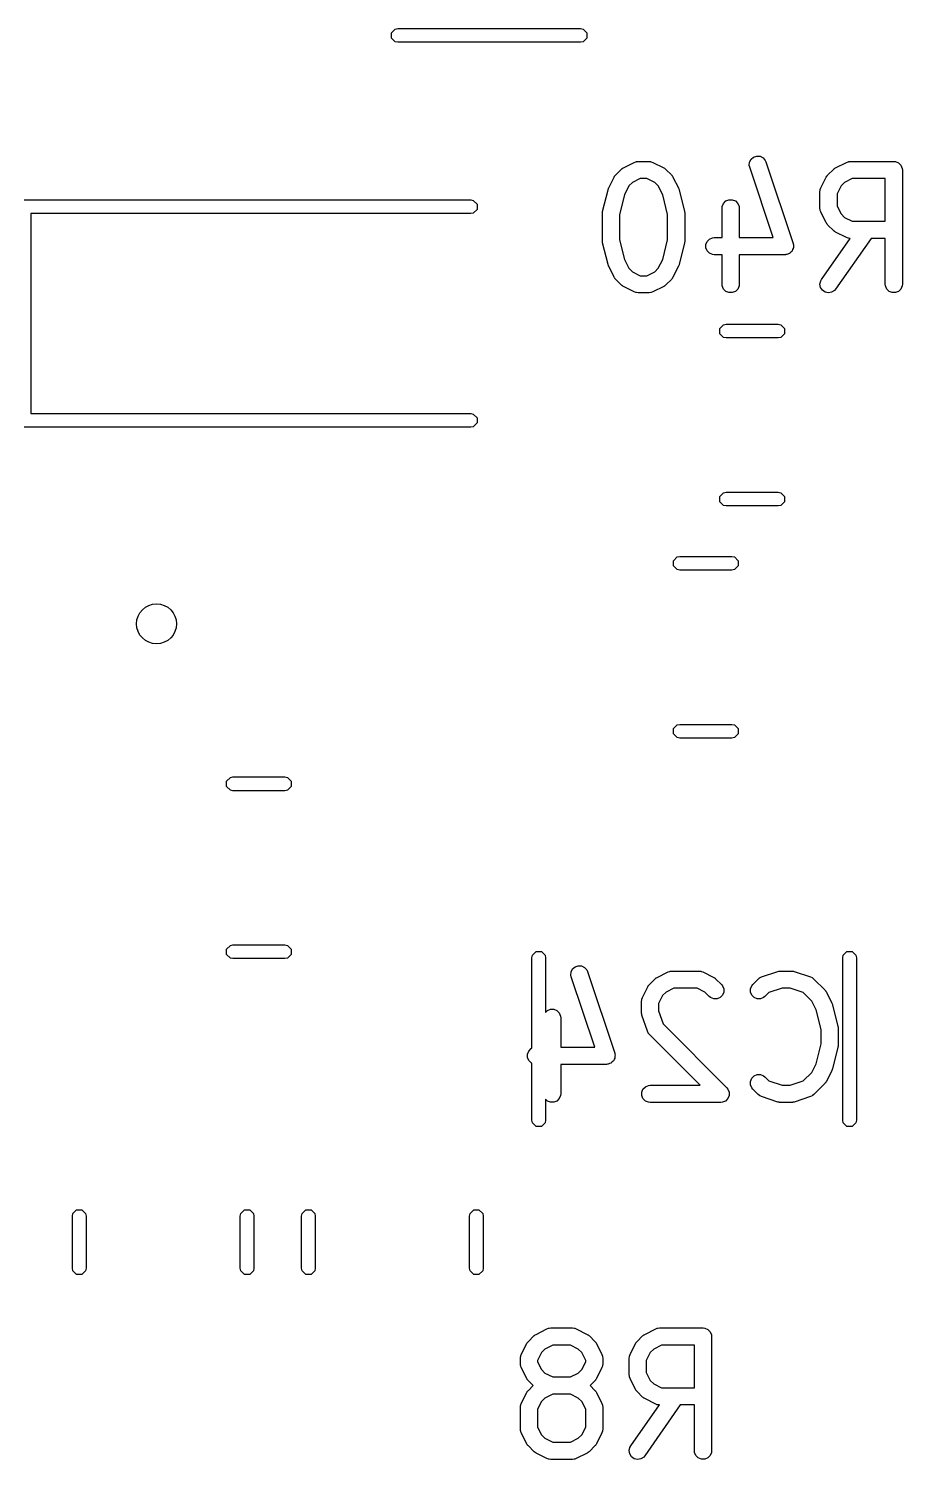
# Model space of a CAD drawing. Extents: x 3.97 to 7.47, y -4.85 to -2.95.
# Drawn here: x 4.4493 to 4.7504, y -3.7524 to -3.2593 of the extents above; entities that cross this region are included whole.
import ezdxf

# ---------------------------------------------------------------- set-up
doc = ezdxf.new("R2010")
doc.units = 0
doc.header["$MEASUREMENT"] = 0
doc.layers.add('BLACK', color=7, linetype='CONTINUOUS')

msp = doc.modelspace()

# ---------------------------------------------------------------- linework, layer by layer
at = {"layer": 'BLACK', "linetype": 'CONTINUOUS'}
for p, q in [((4.57437, -3.26079), (4.57564, -3.25951)), ((4.57437, -3.26259), (4.57437, -3.26079)), ((4.57564, -3.26387), (4.57437, -3.26259)), ((4.57564, -3.25951), (4.57655, -3.25933)), ((4.57655, -3.26405), (4.57564, -3.26387)), ((4.57655, -3.25933), (4.63954, -3.25933)), ((4.63954, -3.25933), (4.64044, -3.25951)), ((4.64044, -3.26387), (4.63954, -3.26405)), ((4.64044, -3.25951), (4.64172, -3.26079)), ((4.64172, -3.26259), (4.64044, -3.26387)), ((4.64172, -3.26079), (4.64172, -3.26259)), ((4.63954, -3.26405), (4.57655, -3.26405)), ((4.69915, -3.30361), (4.70024, -3.30325)), ((4.70024, -3.30325), (4.70139, -3.30333)), ((4.70139, -3.30333), (4.70242, -3.30385)), ((4.65166, -3.30971), (4.65353, -3.30784)), ((4.65353, -3.30784), (4.65376, -3.30765)), ((4.65376, -3.30765), (4.65381, -3.3076)), ((4.65381, -3.3076), (4.6539, -3.30754)), ((4.6539, -3.30754), (4.65398, -3.30747)), ((4.65398, -3.30747), (4.65405, -3.30744)), ((4.65405, -3.30744), (4.6543, -3.30729)), ((4.6543, -3.30729), (4.65805, -3.30541)), ((4.65805, -3.30541), (4.65859, -3.30521)), ((4.65859, -3.30521), (4.65869, -3.3052)), ((4.65869, -3.3052), (4.65879, -3.30516)), ((4.65879, -3.30516), (4.65937, -3.3051)), ((4.65937, -3.3051), (4.66312, -3.3051)), ((4.66312, -3.3051), (4.66369, -3.30516)), ((4.66369, -3.30516), (4.66379, -3.3052)), ((4.66379, -3.3052), (4.6639, -3.30521)), ((4.6639, -3.30521), (4.66444, -3.30541)), ((4.66444, -3.30541), (4.66819, -3.30729)), ((4.66819, -3.30729), (4.66843, -3.30744)), ((4.66843, -3.30744), (4.66851, -3.30747)), ((4.66851, -3.30747), (4.66859, -3.30754)), ((4.66859, -3.30754), (4.66868, -3.3076)), ((4.66868, -3.3076), (4.66873, -3.30765)), ((4.66873, -3.30765), (4.66895, -3.30784)), ((4.66895, -3.30784), (4.67083, -3.30971)), ((4.69768, -3.30655), (4.69776, -3.3054)), ((4.69781, -3.30711), (4.69768, -3.30655)), ((4.69776, -3.3054), (4.69828, -3.30437)), ((4.70589, -3.33135), (4.69781, -3.30711)), ((4.69828, -3.30437), (4.69915, -3.30361)), ((4.70242, -3.30385), (4.70318, -3.30472)), ((4.70318, -3.30472), (4.70341, -3.30524)), ((4.70341, -3.30524), (4.71279, -3.33337)), ((4.72477, -3.30971), (4.72665, -3.30784)), ((4.72665, -3.30784), (4.72687, -3.30765)), ((4.72687, -3.30765), (4.72692, -3.3076)), ((4.72692, -3.3076), (4.72701, -3.30754)), ((4.72701, -3.30754), (4.72709, -3.30747)), ((4.72709, -3.30747), (4.72717, -3.30744)), ((4.72717, -3.30744), (4.72741, -3.30729)), ((4.72741, -3.30729), (4.73116, -3.30541)), ((4.73116, -3.30541), (4.7317, -3.30521)), ((4.7317, -3.30521), (4.73181, -3.3052)), ((4.73181, -3.3052), (4.73191, -3.30516)), ((4.73191, -3.30516), (4.73248, -3.3051)), ((4.73248, -3.3051), (4.74748, -3.3051)), ((4.74748, -3.3051), (4.74806, -3.30516)), ((4.74806, -3.30516), (4.74912, -3.3056)), ((4.74912, -3.3056), (4.74994, -3.30641)), ((4.74994, -3.30641), (4.75038, -3.30748)), ((4.75038, -3.30748), (4.75043, -3.30805)), ((4.75043, -3.30805), (4.75043, -3.34742)), ((4.64923, -3.31423), (4.6511, -3.31048)), ((4.6511, -3.31048), (4.65126, -3.31023)), ((4.65126, -3.31023), (4.65129, -3.31016)), ((4.65129, -3.31016), (4.65135, -3.31008)), ((4.65135, -3.31008), (4.65141, -3.30999)), ((4.65141, -3.30999), (4.65147, -3.30994)), ((4.65147, -3.30994), (4.65166, -3.30971)), ((4.65737, -3.31235), (4.65617, -3.31355)), ((4.66006, -3.31101), (4.65737, -3.31235)), ((4.66242, -3.31101), (4.66006, -3.31101)), ((4.66512, -3.31235), (4.66242, -3.31101)), ((4.66631, -3.31355), (4.66512, -3.31235)), ((4.67083, -3.30971), (4.67101, -3.30994)), ((4.67101, -3.30994), (4.67107, -3.30999)), ((4.67107, -3.30999), (4.67113, -3.31008)), ((4.67113, -3.31008), (4.6712, -3.31016)), ((4.6712, -3.31016), (4.67123, -3.31023)), ((4.67123, -3.31023), (4.67138, -3.31048)), ((4.67138, -3.31048), (4.67326, -3.31423)), ((4.72234, -3.31423), (4.72422, -3.31048)), ((4.72422, -3.31048), (4.72437, -3.31023)), ((4.72437, -3.31023), (4.7244, -3.31016)), ((4.7244, -3.31016), (4.72447, -3.31008)), ((4.72447, -3.31008), (4.72453, -3.30999)), ((4.72453, -3.30999), (4.72459, -3.30994)), ((4.72459, -3.30994), (4.72477, -3.30971)), ((4.73048, -3.31235), (4.72929, -3.31355)), ((4.73318, -3.31101), (4.73048, -3.31235)), ((4.74453, -3.31101), (4.73318, -3.31101)), ((4.74453, -3.32572), (4.74453, -3.31101)), ((4.64713, -3.32233), (4.649, -3.31484)), ((4.649, -3.31484), (4.64902, -3.31479)), ((4.64902, -3.31477), (4.64911, -3.31453)), ((4.64902, -3.31479), (4.64902, -3.31477)), ((4.64911, -3.31453), (4.6492, -3.31429)), ((4.6492, -3.31429), (4.64921, -3.31427)), ((4.64921, -3.31427), (4.64923, -3.31423)), ((4.65465, -3.31658), (4.65295, -3.32341)), ((4.65617, -3.31355), (4.65465, -3.31658)), ((4.66783, -3.31658), (4.66631, -3.31355)), ((4.66954, -3.32341), (4.66783, -3.31658)), ((4.67326, -3.31423), (4.67327, -3.31427)), ((4.67327, -3.31427), (4.67329, -3.31429)), ((4.67329, -3.31429), (4.67337, -3.31453)), ((4.67337, -3.31453), (4.67346, -3.31477)), ((4.67346, -3.31477), (4.67347, -3.31479)), ((4.67347, -3.31479), (4.67348, -3.31484)), ((4.67348, -3.31484), (4.67536, -3.32233)), ((4.72203, -3.31555), (4.72209, -3.31498)), ((4.72203, -3.32118), (4.72203, -3.31555)), ((4.72209, -3.31498), (4.72213, -3.31488)), ((4.72213, -3.31488), (4.72214, -3.31477)), ((4.72214, -3.31477), (4.72234, -3.31423)), ((4.72929, -3.31355), (4.72794, -3.31625)), ((4.72794, -3.31625), (4.72794, -3.32048)), ((4.44773, -3.31834), (4.60167, -3.31834)), ((4.60167, -3.32307), (4.45009, -3.32307)), ((4.45009, -3.32307), (4.45009, -3.39197)), ((4.60167, -3.31834), (4.60257, -3.31852)), ((4.60257, -3.32289), (4.60167, -3.32307)), ((4.60257, -3.31852), (4.60385, -3.3198)), ((4.60385, -3.32161), (4.60257, -3.32289)), ((4.60385, -3.3198), (4.60385, -3.32161)), ((4.64704, -3.32291), (4.64708, -3.32269)), ((4.64705, -3.32295), (4.64704, -3.32291)), ((4.64704, -3.32305), (4.64705, -3.32295)), ((4.64704, -3.33242), (4.64704, -3.32305)), ((4.64708, -3.32269), (4.6471, -3.32248)), ((4.6471, -3.32248), (4.64711, -3.32243)), ((4.64711, -3.32243), (4.64713, -3.32233)), ((4.67536, -3.32233), (4.67537, -3.32243)), ((4.67537, -3.32243), (4.67539, -3.32248)), ((4.67539, -3.32248), (4.67541, -3.32269)), ((4.67541, -3.32269), (4.67544, -3.32291)), ((4.67544, -3.32291), (4.67543, -3.32295)), ((4.67543, -3.32295), (4.67544, -3.32305)), ((4.67544, -3.32305), (4.67544, -3.33242)), ((4.68829, -3.32118), (4.68834, -3.3206)), ((4.68829, -3.33135), (4.68829, -3.32118)), ((4.68834, -3.3206), (4.68878, -3.31954)), ((4.68878, -3.31954), (4.6896, -3.31872)), ((4.6896, -3.31872), (4.69066, -3.31828)), ((4.69066, -3.31828), (4.69181, -3.31828)), ((4.69181, -3.31828), (4.69288, -3.31872)), ((4.69288, -3.31872), (4.69369, -3.31954)), ((4.69369, -3.31954), (4.69413, -3.3206)), ((4.69413, -3.3206), (4.69419, -3.32118)), ((4.69419, -3.32118), (4.69419, -3.33135)), ((4.72209, -3.32175), (4.72203, -3.32118)), ((4.72213, -3.32185), (4.72209, -3.32175)), ((4.72214, -3.32196), (4.72213, -3.32185)), ((4.72234, -3.3225), (4.72214, -3.32196)), ((4.72422, -3.32625), (4.72234, -3.3225)), ((4.72794, -3.32048), (4.72929, -3.32318)), ((4.65295, -3.32341), (4.65295, -3.33206)), ((4.66954, -3.33206), (4.66954, -3.32341)), ((4.72437, -3.32649), (4.72422, -3.32625)), ((4.7244, -3.32657), (4.72437, -3.32649)), ((4.72447, -3.32665), (4.7244, -3.32657)), ((4.72453, -3.32674), (4.72447, -3.32665)), ((4.72459, -3.32679), (4.72453, -3.32674)), ((4.72477, -3.32701), (4.72459, -3.32679)), ((4.72665, -3.32889), (4.72477, -3.32701)), ((4.72929, -3.32318), (4.73048, -3.32437)), ((4.73048, -3.32437), (4.73318, -3.32572)), ((4.73318, -3.32572), (4.74453, -3.32572)), ((4.64705, -3.33253), (4.64704, -3.33242)), ((4.64704, -3.33257), (4.64705, -3.33253)), ((4.64708, -3.33278), (4.64704, -3.33257)), ((4.6471, -3.333), (4.64708, -3.33278)), ((4.64711, -3.33304), (4.6471, -3.333)), ((4.65295, -3.33206), (4.65465, -3.33889)), ((4.66783, -3.33889), (4.66954, -3.33206)), ((4.67539, -3.333), (4.67537, -3.33304)), ((4.67541, -3.33278), (4.67539, -3.333)), ((4.67544, -3.33257), (4.67541, -3.33278)), ((4.67544, -3.33242), (4.67543, -3.33253)), ((4.67543, -3.33253), (4.67544, -3.33257)), ((4.68272, -3.33372), (4.68316, -3.33266)), ((4.68316, -3.33266), (4.68397, -3.33184)), ((4.68397, -3.33184), (4.68504, -3.3314)), ((4.68504, -3.3314), (4.68561, -3.33135)), ((4.68561, -3.33135), (4.68829, -3.33135)), ((4.69419, -3.33135), (4.70589, -3.33135)), ((4.72257, -3.34573), (4.73244, -3.33162)), ((4.72687, -3.32907), (4.72665, -3.32889)), ((4.72692, -3.32913), (4.72687, -3.32907)), ((4.72701, -3.32919), (4.72692, -3.32913)), ((4.72709, -3.32926), (4.72701, -3.32919)), ((4.72717, -3.32929), (4.72709, -3.32926)), ((4.72741, -3.32944), (4.72717, -3.32929)), ((4.73964, -3.33163), (4.7274, -3.34912)), ((4.73116, -3.33132), (4.72741, -3.32944)), ((4.7317, -3.33152), (4.73116, -3.33132)), ((4.73181, -3.33153), (4.7317, -3.33152)), ((4.73191, -3.33157), (4.73181, -3.33153)), ((4.73244, -3.33162), (4.73191, -3.33157)), ((4.74453, -3.33163), (4.73964, -3.33163)), ((4.74453, -3.34742), (4.74453, -3.33163)), ((4.64713, -3.33314), (4.64711, -3.33304)), ((4.649, -3.34064), (4.64713, -3.33314)), ((4.67536, -3.33314), (4.67348, -3.34064)), ((4.67537, -3.33304), (4.67536, -3.33314)), ((4.68272, -3.33488), (4.68272, -3.33372)), ((4.68316, -3.33594), (4.68272, -3.33488)), ((4.68397, -3.33675), (4.68316, -3.33594)), ((4.68504, -3.3372), (4.68397, -3.33675)), ((4.68561, -3.33725), (4.68504, -3.3372)), ((4.68829, -3.33725), (4.68561, -3.33725)), ((4.68829, -3.34742), (4.68829, -3.33725)), ((4.70999, -3.33725), (4.69419, -3.33725)), ((4.69419, -3.33725), (4.69419, -3.34742)), ((4.71028, -3.33722), (4.70999, -3.33725)), ((4.71036, -3.33723), (4.71028, -3.33722)), ((4.71041, -3.33721), (4.71036, -3.33723)), ((4.71056, -3.3372), (4.71041, -3.33721)), ((4.711, -3.33701), (4.71056, -3.3372)), ((4.71145, -3.33686), (4.711, -3.33701)), ((4.71153, -3.3368), (4.71145, -3.33686)), ((4.71163, -3.33675), (4.71153, -3.3368)), ((4.71196, -3.33642), (4.71163, -3.33675)), ((4.71232, -3.33611), (4.71196, -3.33642)), ((4.71237, -3.33602), (4.71232, -3.33611)), ((4.71244, -3.33594), (4.71237, -3.33602)), ((4.71262, -3.3355), (4.71244, -3.33594)), ((4.71283, -3.33508), (4.71262, -3.3355)), ((4.71279, -3.33337), (4.71285, -3.33365)), ((4.71284, -3.33497), (4.71283, -3.33508)), ((4.71288, -3.33488), (4.71284, -3.33497)), ((4.71285, -3.33365), (4.71288, -3.33372)), ((4.71288, -3.33372), (4.71288, -3.33378)), ((4.71288, -3.33378), (4.71292, -3.33393)), ((4.71292, -3.33393), (4.71288, -3.3344)), ((4.71288, -3.3344), (4.71288, -3.33488)), ((4.64902, -3.34068), (4.649, -3.34064)), ((4.64902, -3.3407), (4.64902, -3.34068)), ((4.64911, -3.34094), (4.64902, -3.3407)), ((4.6492, -3.34119), (4.64911, -3.34094)), ((4.64921, -3.3412), (4.6492, -3.34119)), ((4.64923, -3.34124), (4.64921, -3.3412)), ((4.6511, -3.34499), (4.64923, -3.34124)), ((4.65465, -3.33889), (4.65617, -3.34192)), ((4.65617, -3.34192), (4.65737, -3.34312)), ((4.66512, -3.34312), (4.66631, -3.34192)), ((4.66631, -3.34192), (4.66783, -3.33889)), ((4.67326, -3.34124), (4.67138, -3.34499)), ((4.67327, -3.3412), (4.67326, -3.34124)), ((4.67329, -3.34119), (4.67327, -3.3412)), ((4.67337, -3.34094), (4.67329, -3.34119)), ((4.67346, -3.3407), (4.67337, -3.34094)), ((4.67347, -3.34068), (4.67346, -3.3407)), ((4.67348, -3.34064), (4.67347, -3.34068)), ((4.65126, -3.34524), (4.6511, -3.34499)), ((4.65129, -3.34531), (4.65126, -3.34524)), ((4.65135, -3.34539), (4.65129, -3.34531)), ((4.65141, -3.34548), (4.65135, -3.34539)), ((4.65147, -3.34554), (4.65141, -3.34548)), ((4.65166, -3.34576), (4.65147, -3.34554)), ((4.65353, -3.34764), (4.65166, -3.34576)), ((4.65376, -3.34782), (4.65353, -3.34764)), ((4.65737, -3.34312), (4.66006, -3.34447)), ((4.66006, -3.34447), (4.66242, -3.34447)), ((4.66242, -3.34447), (4.66512, -3.34312)), ((4.66895, -3.34764), (4.66873, -3.34782)), ((4.67083, -3.34576), (4.66895, -3.34764)), ((4.67101, -3.34554), (4.67083, -3.34576)), ((4.67107, -3.34548), (4.67101, -3.34554)), ((4.67113, -3.34539), (4.67107, -3.34548)), ((4.6712, -3.34531), (4.67113, -3.34539)), ((4.67123, -3.34524), (4.6712, -3.34531)), ((4.67138, -3.34499), (4.67123, -3.34524)), ((4.68834, -3.348), (4.68829, -3.34742)), ((4.69419, -3.34742), (4.69413, -3.348)), ((4.72203, -3.34736), (4.72228, -3.34623)), ((4.72223, -3.34849), (4.72203, -3.34736)), ((4.72228, -3.34623), (4.72257, -3.34573)), ((4.74459, -3.348), (4.74453, -3.34742)), ((4.75043, -3.34742), (4.75038, -3.348)), ((4.65381, -3.34788), (4.65376, -3.34782)), ((4.6539, -3.34794), (4.65381, -3.34788)), ((4.65398, -3.348), (4.6539, -3.34794)), ((4.65405, -3.34803), (4.65398, -3.348)), ((4.6543, -3.34819), (4.65405, -3.34803)), ((4.65805, -3.35006), (4.6543, -3.34819)), ((4.65859, -3.35027), (4.65805, -3.35006)), ((4.65869, -3.35028), (4.65859, -3.35027)), ((4.65879, -3.35032), (4.65869, -3.35028)), ((4.65937, -3.35038), (4.65879, -3.35032)), ((4.66312, -3.35038), (4.65937, -3.35038)), ((4.66369, -3.35032), (4.66312, -3.35038)), ((4.66379, -3.35028), (4.66369, -3.35032)), ((4.6639, -3.35027), (4.66379, -3.35028)), ((4.66444, -3.35006), (4.6639, -3.35027)), ((4.66819, -3.34819), (4.66444, -3.35006)), ((4.66843, -3.34803), (4.66819, -3.34819)), ((4.66851, -3.348), (4.66843, -3.34803)), ((4.66859, -3.34794), (4.66851, -3.348)), ((4.66868, -3.34788), (4.66859, -3.34794)), ((4.66873, -3.34782), (4.66868, -3.34788)), ((4.68878, -3.34906), (4.68834, -3.348)), ((4.6896, -3.34988), (4.68878, -3.34906)), ((4.69066, -3.35032), (4.6896, -3.34988)), ((4.69181, -3.35032), (4.69066, -3.35032)), ((4.69288, -3.34988), (4.69181, -3.35032)), ((4.69369, -3.34906), (4.69288, -3.34988)), ((4.69413, -3.348), (4.69369, -3.34906)), ((4.72285, -3.34947), (4.72223, -3.34849)), ((4.7238, -3.35013), (4.72285, -3.34947)), ((4.72492, -3.35038), (4.7238, -3.35013)), ((4.72605, -3.35017), (4.72492, -3.35038)), ((4.72703, -3.34956), (4.72605, -3.35017)), ((4.7274, -3.34912), (4.72703, -3.34956)), ((4.74503, -3.34906), (4.74459, -3.348)), ((4.74584, -3.34988), (4.74503, -3.34906)), ((4.74691, -3.35032), (4.74584, -3.34988)), ((4.74806, -3.35032), (4.74691, -3.35032)), ((4.74912, -3.34988), (4.74806, -3.35032)), ((4.74994, -3.34906), (4.74912, -3.34988)), ((4.75038, -3.348), (4.74994, -3.34906)), ((4.68755, -3.36268), (4.68883, -3.3614)), ((4.68883, -3.3614), (4.68974, -3.36122)), ((4.68974, -3.36122), (4.70761, -3.36122)), ((4.70761, -3.36122), (4.70852, -3.3614)), ((4.70852, -3.3614), (4.7098, -3.36268)), ((4.68755, -3.36448), (4.68755, -3.36268)), ((4.68883, -3.36576), (4.68755, -3.36448)), ((4.68974, -3.36594), (4.68883, -3.36576)), ((4.70761, -3.36594), (4.68974, -3.36594)), ((4.70852, -3.36576), (4.70761, -3.36594)), ((4.7098, -3.36448), (4.70852, -3.36576)), ((4.7098, -3.36268), (4.7098, -3.36448)), ((4.45009, -3.39197), (4.60167, -3.39197)), ((4.60167, -3.39197), (4.60257, -3.39215)), ((4.60257, -3.39215), (4.60385, -3.39342)), ((4.60167, -3.39669), (4.44773, -3.39669)), ((4.60257, -3.39651), (4.60167, -3.39669)), ((4.60385, -3.39523), (4.60257, -3.39651)), ((4.60385, -3.39342), (4.60385, -3.39523)), ((4.68755, -3.42055), (4.68883, -3.41927)), ((4.68755, -3.42236), (4.68755, -3.42055)), ((4.68883, -3.41927), (4.68974, -3.41909)), ((4.68974, -3.41909), (4.70761, -3.41909)), ((4.70761, -3.41909), (4.70852, -3.41927)), ((4.70852, -3.41927), (4.7098, -3.42055)), ((4.7098, -3.42055), (4.7098, -3.42236)), ((4.68883, -3.42364), (4.68755, -3.42236)), ((4.68974, -3.42382), (4.68883, -3.42364)), ((4.70761, -3.42382), (4.68974, -3.42382)), ((4.70852, -3.42364), (4.70761, -3.42382)), ((4.7098, -3.42236), (4.70852, -3.42364)), ((4.67155, -3.44268), (4.67283, -3.4414)), ((4.67283, -3.4414), (4.67374, -3.44122)), ((4.67374, -3.44122), (4.69161, -3.44122)), ((4.69161, -3.44122), (4.69252, -3.4414)), ((4.69252, -3.4414), (4.6938, -3.44268)), ((4.67155, -3.44448), (4.67155, -3.44268)), ((4.67283, -3.44576), (4.67155, -3.44448)), ((4.67374, -3.44594), (4.67283, -3.44576)), ((4.69161, -3.44594), (4.67374, -3.44594)), ((4.69252, -3.44576), (4.69161, -3.44594)), ((4.6938, -3.44448), (4.69252, -3.44576)), ((4.6938, -3.44268), (4.6938, -3.44448)), ((4.67155, -3.50055), (4.67283, -3.49927)), ((4.67155, -3.50236), (4.67155, -3.50055)), ((4.67283, -3.49927), (4.67374, -3.49909)), ((4.67374, -3.49909), (4.69161, -3.49909)), ((4.69161, -3.49909), (4.69252, -3.49927)), ((4.69252, -3.49927), (4.6938, -3.50055)), ((4.6938, -3.50055), (4.6938, -3.50236)), ((4.67283, -3.50364), (4.67155, -3.50236)), ((4.67374, -3.50382), (4.67283, -3.50364)), ((4.69161, -3.50382), (4.67374, -3.50382)), ((4.69252, -3.50364), (4.69161, -3.50382)), ((4.6938, -3.50236), (4.69252, -3.50364)), ((4.51755, -3.51868), (4.51883, -3.5174)), ((4.51755, -3.52048), (4.51755, -3.51868)), ((4.51883, -3.5174), (4.51974, -3.51722)), ((4.51974, -3.51722), (4.53761, -3.51722)), ((4.53761, -3.51722), (4.53852, -3.5174)), ((4.53852, -3.5174), (4.5398, -3.51868)), ((4.5398, -3.51868), (4.5398, -3.52048)), ((4.51883, -3.52176), (4.51755, -3.52048)), ((4.51974, -3.52194), (4.51883, -3.52176)), ((4.53761, -3.52194), (4.51974, -3.52194)), ((4.53852, -3.52176), (4.53761, -3.52194)), ((4.5398, -3.52048), (4.53852, -3.52176)), ((4.51755, -3.57655), (4.51883, -3.57527)), ((4.51755, -3.57836), (4.51755, -3.57655)), ((4.51883, -3.57964), (4.51755, -3.57836)), ((4.51883, -3.57527), (4.51974, -3.57509)), ((4.51974, -3.57509), (4.53761, -3.57509)), ((4.53761, -3.57509), (4.53852, -3.57527)), ((4.53852, -3.57527), (4.5398, -3.57655)), ((4.5398, -3.57836), (4.53852, -3.57964)), ((4.5398, -3.57655), (4.5398, -3.57836)), ((4.62277, -3.57951), (4.62295, -3.57861)), ((4.62277, -3.61072), (4.62277, -3.57951)), ((4.62295, -3.57861), (4.62423, -3.57733)), ((4.62423, -3.57733), (4.62604, -3.57733)), ((4.62604, -3.57733), (4.62731, -3.57861)), ((4.62731, -3.57861), (4.62749, -3.57951)), ((4.62749, -3.57951), (4.62749, -3.59833)), ((4.72986, -3.57951), (4.73004, -3.57861)), ((4.72986, -3.63552), (4.72986, -3.57951)), ((4.73004, -3.57861), (4.73131, -3.57733)), ((4.73131, -3.57733), (4.73312, -3.57733)), ((4.73312, -3.57733), (4.7344, -3.57861)), ((4.7344, -3.57861), (4.73458, -3.57951)), ((4.73458, -3.57951), (4.73458, -3.63552)), ((4.51974, -3.57982), (4.51883, -3.57964)), ((4.53761, -3.57982), (4.51974, -3.57982)), ((4.53852, -3.57964), (4.53761, -3.57982)), ((4.63619, -3.58555), (4.63627, -3.5844)), ((4.63627, -3.5844), (4.63678, -3.58337)), ((4.63678, -3.58337), (4.63765, -3.58261)), ((4.63765, -3.58261), (4.63875, -3.58225)), ((4.63875, -3.58225), (4.6399, -3.58233)), ((4.6399, -3.58233), (4.64093, -3.58285)), ((4.64093, -3.58285), (4.64168, -3.58372)), ((4.64168, -3.58372), (4.64192, -3.58424)), ((4.64192, -3.58424), (4.65129, -3.61237)), ((4.66592, -3.58629), (4.66967, -3.58441)), ((4.66967, -3.58441), (4.67021, -3.58421)), ((4.67021, -3.58421), (4.67031, -3.5842)), ((4.67031, -3.5842), (4.67041, -3.58416)), ((4.67041, -3.58416), (4.67099, -3.5841)), ((4.67099, -3.5841), (4.68036, -3.5841)), ((4.68036, -3.5841), (4.68094, -3.58416)), ((4.68094, -3.58416), (4.68104, -3.5842)), ((4.68104, -3.5842), (4.68114, -3.58421)), ((4.68114, -3.58421), (4.68168, -3.58441)), ((4.68168, -3.58441), (4.68543, -3.58629)), ((4.70193, -3.58613), (4.70755, -3.58425)), ((4.70755, -3.58425), (4.70784, -3.58419)), ((4.70784, -3.58419), (4.70791, -3.58416)), ((4.70791, -3.58416), (4.70801, -3.58415)), ((4.70801, -3.58415), (4.70811, -3.58412)), ((4.70811, -3.58412), (4.70819, -3.58413)), ((4.70819, -3.58413), (4.70848, -3.5841)), ((4.70848, -3.5841), (4.71223, -3.5841)), ((4.71223, -3.5841), (4.71252, -3.58413)), ((4.71252, -3.58413), (4.7126, -3.58412)), ((4.7126, -3.58412), (4.7127, -3.58415)), ((4.7127, -3.58415), (4.71281, -3.58416)), ((4.71281, -3.58416), (4.71288, -3.58419)), ((4.71288, -3.58419), (4.71317, -3.58425)), ((4.71317, -3.58425), (4.71879, -3.58613)), ((4.63632, -3.58611), (4.63619, -3.58555)), ((4.64439, -3.61035), (4.63632, -3.58611)), ((4.66272, -3.58948), (4.66288, -3.58923)), ((4.66288, -3.58923), (4.66291, -3.58916)), ((4.66291, -3.58916), (4.66297, -3.58908)), ((4.66297, -3.58908), (4.66303, -3.58899)), ((4.66303, -3.58899), (4.66309, -3.58894)), ((4.66309, -3.58894), (4.66328, -3.58871)), ((4.66328, -3.58871), (4.66515, -3.58684)), ((4.66515, -3.58684), (4.66538, -3.58665)), ((4.66538, -3.58665), (4.66543, -3.5866)), ((4.66543, -3.5866), (4.66552, -3.58654)), ((4.66552, -3.58654), (4.6656, -3.58647)), ((4.6656, -3.58647), (4.66567, -3.58644)), ((4.66567, -3.58644), (4.66592, -3.58629)), ((4.68543, -3.58629), (4.68568, -3.58644)), ((4.68568, -3.58644), (4.68575, -3.58647)), ((4.68575, -3.58647), (4.68583, -3.58654)), ((4.68583, -3.58654), (4.68592, -3.5866)), ((4.68592, -3.5866), (4.68597, -3.58665)), ((4.68597, -3.58665), (4.6862, -3.58684)), ((4.6862, -3.58684), (4.68807, -3.58871)), ((4.68807, -3.58871), (4.68844, -3.58916)), ((4.68844, -3.58916), (4.68888, -3.59023)), ((4.69809, -3.59023), (4.69853, -3.58916)), ((4.69853, -3.58916), (4.6989, -3.58871)), ((4.6989, -3.58871), (4.70077, -3.58684)), ((4.70077, -3.58684), (4.70122, -3.58647)), ((4.70122, -3.58647), (4.70132, -3.58643)), ((4.70132, -3.58643), (4.7014, -3.58636)), ((4.7014, -3.58636), (4.70193, -3.58613)), ((4.71879, -3.58613), (4.71932, -3.58636)), ((4.71932, -3.58636), (4.7194, -3.58643)), ((4.7194, -3.58643), (4.7195, -3.58647)), ((4.7195, -3.58647), (4.71994, -3.58684)), ((4.71994, -3.58684), (4.72369, -3.59059)), ((4.66054, -3.59455), (4.66059, -3.59398)), ((4.66059, -3.59398), (4.66063, -3.59388)), ((4.66063, -3.59388), (4.66064, -3.59377)), ((4.66064, -3.59377), (4.66085, -3.59323)), ((4.66085, -3.59323), (4.66272, -3.58948)), ((4.66779, -3.59255), (4.66644, -3.59525)), ((4.66899, -3.59135), (4.66779, -3.59255)), ((4.67168, -3.59001), (4.66899, -3.59135)), ((4.67966, -3.59001), (4.67168, -3.59001)), ((4.68236, -3.59135), (4.67966, -3.59001)), ((4.6839, -3.59289), (4.68236, -3.59135)), ((4.68435, -3.59326), (4.6839, -3.59289)), ((4.68541, -3.5937), (4.68435, -3.59326)), ((4.68656, -3.5937), (4.68541, -3.5937)), ((4.68763, -3.59326), (4.68656, -3.5937)), ((4.68844, -3.59244), (4.68763, -3.59326)), ((4.68888, -3.59138), (4.68844, -3.59244)), ((4.68888, -3.59023), (4.68888, -3.59138)), ((4.69809, -3.59138), (4.69809, -3.59023)), ((4.69853, -3.59244), (4.69809, -3.59138)), ((4.69934, -3.59326), (4.69853, -3.59244)), ((4.70041, -3.5937), (4.69934, -3.59326)), ((4.70156, -3.5937), (4.70041, -3.5937)), ((4.70262, -3.59326), (4.70156, -3.5937)), ((4.70307, -3.59289), (4.70262, -3.59326)), ((4.70445, -3.59151), (4.70307, -3.59289)), ((4.70896, -3.59001), (4.70445, -3.59151)), ((4.71175, -3.59001), (4.70896, -3.59001)), ((4.71626, -3.59151), (4.71175, -3.59001)), ((4.71918, -3.59443), (4.71626, -3.59151)), ((4.72369, -3.59059), (4.72388, -3.59082)), ((4.72388, -3.59082), (4.72394, -3.59087)), ((4.72394, -3.59087), (4.724, -3.59096)), ((4.724, -3.59096), (4.72406, -3.59104)), ((4.72406, -3.59104), (4.72409, -3.59111)), ((4.72409, -3.59111), (4.72425, -3.59136)), ((4.72425, -3.59136), (4.72612, -3.59511)), ((4.62749, -3.59833), (4.6281, -3.59772)), ((4.6281, -3.59772), (4.62917, -3.59728)), ((4.62917, -3.59728), (4.63032, -3.59728)), ((4.63032, -3.59728), (4.63138, -3.59772)), ((4.63138, -3.59772), (4.6322, -3.59854)), ((4.6322, -3.59854), (4.63264, -3.5996)), ((4.66054, -3.5983), (4.66054, -3.59455)), ((4.66056, -3.59859), (4.66054, -3.5983)), ((4.66056, -3.59867), (4.66056, -3.59859)), ((4.66058, -3.59877), (4.66056, -3.59867)), ((4.66059, -3.59888), (4.66058, -3.59877)), ((4.66062, -3.59895), (4.66059, -3.59888)), ((4.66069, -3.59924), (4.66062, -3.59895)), ((4.66256, -3.60486), (4.66069, -3.59924)), ((4.66644, -3.59525), (4.66644, -3.59782)), ((4.66644, -3.59782), (4.66794, -3.60233)), ((4.7207, -3.59746), (4.71918, -3.59443)), ((4.7224, -3.60429), (4.7207, -3.59746)), ((4.72612, -3.59511), (4.72614, -3.59515)), ((4.72614, -3.59515), (4.72615, -3.59517)), ((4.72615, -3.59517), (4.72624, -3.59541)), ((4.72624, -3.59541), (4.72633, -3.59565)), ((4.72633, -3.59565), (4.72633, -3.59567)), ((4.72633, -3.59567), (4.72635, -3.59571)), ((4.72635, -3.59571), (4.72822, -3.60321)), ((4.63264, -3.5996), (4.6327, -3.60018)), ((4.6327, -3.60018), (4.6327, -3.61035)), ((4.66794, -3.60233), (4.68995, -3.62434)), ((4.72822, -3.60321), (4.72824, -3.60331)), ((4.72824, -3.60331), (4.72825, -3.60335)), ((4.72825, -3.60335), (4.72827, -3.60357)), ((4.72827, -3.60357), (4.72831, -3.60378)), ((4.72831, -3.60378), (4.7283, -3.60383)), ((4.7283, -3.60383), (4.72831, -3.60393)), ((4.72831, -3.60393), (4.72831, -3.60955)), ((4.6628, -3.60539), (4.66256, -3.60486)), ((4.66287, -3.60547), (4.6628, -3.60539)), ((4.66291, -3.60557), (4.66287, -3.60547)), ((4.66328, -3.60601), (4.66291, -3.60557)), ((4.68073, -3.62347), (4.66328, -3.60601)), ((4.7224, -3.60919), (4.7224, -3.60429)), ((4.62122, -3.61272), (4.62166, -3.61166)), ((4.62122, -3.61388), (4.62122, -3.61272)), ((4.62166, -3.61494), (4.62122, -3.61388)), ((4.62166, -3.61166), (4.62248, -3.61084)), ((4.62248, -3.61084), (4.62277, -3.61072)), ((4.6327, -3.61035), (4.64439, -3.61035)), ((4.65129, -3.61237), (4.65136, -3.61265)), ((4.65135, -3.61397), (4.65134, -3.61408)), ((4.65139, -3.61388), (4.65135, -3.61397)), ((4.65136, -3.61265), (4.65139, -3.61272)), ((4.65139, -3.61272), (4.65139, -3.61278)), ((4.65139, -3.61278), (4.65142, -3.61293)), ((4.65142, -3.61293), (4.65139, -3.6134)), ((4.65139, -3.6134), (4.65139, -3.61388)), ((4.7207, -3.61602), (4.7224, -3.60919)), ((4.72822, -3.61027), (4.72635, -3.61777)), ((4.72824, -3.61017), (4.72822, -3.61027)), ((4.72825, -3.61013), (4.72824, -3.61017)), ((4.72827, -3.60991), (4.72825, -3.61013)), ((4.72831, -3.60969), (4.72827, -3.60991)), ((4.72831, -3.60955), (4.7283, -3.60965)), ((4.7283, -3.60965), (4.72831, -3.60969)), ((4.62248, -3.61575), (4.62166, -3.61494)), ((4.62277, -3.61588), (4.62248, -3.61575)), ((4.62277, -3.63552), (4.62277, -3.61588)), ((4.64849, -3.61625), (4.6327, -3.61625)), ((4.6327, -3.61625), (4.6327, -3.62642)), ((4.64878, -3.61622), (4.64849, -3.61625)), ((4.64886, -3.61623), (4.64878, -3.61622)), ((4.64892, -3.61621), (4.64886, -3.61623)), ((4.64907, -3.6162), (4.64892, -3.61621)), ((4.6495, -3.61601), (4.64907, -3.6162)), ((4.64995, -3.61586), (4.6495, -3.61601)), ((4.65003, -3.6158), (4.64995, -3.61586)), ((4.65013, -3.61575), (4.65003, -3.6158)), ((4.65047, -3.61542), (4.65013, -3.61575)), ((4.65082, -3.61511), (4.65047, -3.61542)), ((4.65087, -3.61502), (4.65082, -3.61511)), ((4.65095, -3.61494), (4.65087, -3.61502)), ((4.65113, -3.6145), (4.65095, -3.61494)), ((4.65134, -3.61408), (4.65113, -3.6145)), ((4.71918, -3.61905), (4.7207, -3.61602)), ((4.72612, -3.61837), (4.72425, -3.62212)), ((4.72614, -3.61833), (4.72612, -3.61837)), ((4.72615, -3.61831), (4.72614, -3.61833)), ((4.72624, -3.61807), (4.72615, -3.61831)), ((4.72633, -3.61783), (4.72624, -3.61807)), ((4.72635, -3.61777), (4.72633, -3.61781)), ((4.72633, -3.61781), (4.72633, -3.61783)), ((4.66185, -3.62397), (4.66291, -3.62353)), ((4.66291, -3.62353), (4.66349, -3.62347)), ((4.66349, -3.62347), (4.68073, -3.62347)), ((4.69809, -3.6221), (4.69853, -3.62103)), ((4.69809, -3.62325), (4.69809, -3.6221)), ((4.69853, -3.62431), (4.69809, -3.62325)), ((4.69853, -3.62103), (4.69934, -3.62022)), ((4.69934, -3.62022), (4.70041, -3.61978)), ((4.70041, -3.61978), (4.70156, -3.61978)), ((4.70156, -3.61978), (4.70262, -3.62022)), ((4.70262, -3.62022), (4.70307, -3.62059)), ((4.70307, -3.62059), (4.70445, -3.62197)), ((4.70445, -3.62197), (4.70896, -3.62347)), ((4.70896, -3.62347), (4.71175, -3.62347)), ((4.71175, -3.62347), (4.71626, -3.62197)), ((4.71626, -3.62197), (4.71918, -3.61905)), ((4.72369, -3.62289), (4.71994, -3.62664)), ((4.72388, -3.62266), (4.72369, -3.62289)), ((4.72394, -3.62261), (4.72388, -3.62266)), ((4.724, -3.62252), (4.72394, -3.62261)), ((4.72406, -3.62244), (4.724, -3.62252)), ((4.72409, -3.62237), (4.72406, -3.62244)), ((4.72425, -3.62212), (4.72409, -3.62237)), ((4.6281, -3.62888), (4.62749, -3.62827)), ((4.62749, -3.62827), (4.62749, -3.63552)), ((4.6322, -3.62806), (4.63138, -3.62888)), ((4.63264, -3.627), (4.6322, -3.62806)), ((4.6327, -3.62642), (4.63264, -3.627)), ((4.66059, -3.62585), (4.66103, -3.62478)), ((4.66059, -3.627), (4.66059, -3.62585)), ((4.66103, -3.62806), (4.66059, -3.627)), ((4.66103, -3.62478), (4.66185, -3.62397)), ((4.66185, -3.62888), (4.66103, -3.62806)), ((4.69032, -3.62806), (4.6895, -3.62888)), ((4.68995, -3.62434), (4.69032, -3.62478)), ((4.69032, -3.62478), (4.69076, -3.62585)), ((4.69076, -3.627), (4.69032, -3.62806)), ((4.69076, -3.62585), (4.69076, -3.627)), ((4.6989, -3.62476), (4.69853, -3.62431)), ((4.70077, -3.62664), (4.6989, -3.62476)), ((4.70122, -3.627), (4.70077, -3.62664)), ((4.70132, -3.62704), (4.70122, -3.627)), ((4.7014, -3.62711), (4.70132, -3.62704)), ((4.70193, -3.62735), (4.7014, -3.62711)), ((4.70755, -3.62922), (4.70193, -3.62735)), ((4.71879, -3.62735), (4.71317, -3.62922)), ((4.71932, -3.62711), (4.71879, -3.62735)), ((4.7194, -3.62704), (4.71932, -3.62711)), ((4.7195, -3.627), (4.7194, -3.62704)), ((4.71994, -3.62664), (4.7195, -3.627)), ((4.62917, -3.62932), (4.6281, -3.62888)), ((4.63032, -3.62932), (4.62917, -3.62932)), ((4.63138, -3.62888), (4.63032, -3.62932)), ((4.66291, -3.62932), (4.66185, -3.62888)), ((4.66349, -3.62938), (4.66291, -3.62932)), ((4.68786, -3.62938), (4.66349, -3.62938)), ((4.68844, -3.62932), (4.68786, -3.62938)), ((4.68875, -3.62919), (4.68844, -3.62932)), ((4.6895, -3.62888), (4.68875, -3.62919)), ((4.70784, -3.62929), (4.70755, -3.62922)), ((4.70791, -3.62932), (4.70784, -3.62929)), ((4.70801, -3.62933), (4.70791, -3.62932)), ((4.70811, -3.62935), (4.70801, -3.62933)), ((4.70819, -3.62935), (4.70811, -3.62935)), ((4.70848, -3.62938), (4.70819, -3.62935)), ((4.71223, -3.62938), (4.70848, -3.62938)), ((4.71252, -3.62935), (4.71223, -3.62938)), ((4.7126, -3.62935), (4.71252, -3.62935)), ((4.7127, -3.62933), (4.7126, -3.62935)), ((4.71281, -3.62932), (4.7127, -3.62933)), ((4.71288, -3.62929), (4.71281, -3.62932)), ((4.71317, -3.62922), (4.71288, -3.62929)), ((4.62295, -3.63642), (4.62277, -3.63552)), ((4.62423, -3.6377), (4.62295, -3.63642)), ((4.62604, -3.6377), (4.62423, -3.6377)), ((4.62731, -3.63642), (4.62604, -3.6377)), ((4.62749, -3.63552), (4.62731, -3.63642)), ((4.73004, -3.63642), (4.72986, -3.63552)), ((4.73131, -3.6377), (4.73004, -3.63642)), ((4.73312, -3.6377), (4.73131, -3.6377)), ((4.7344, -3.63642), (4.73312, -3.6377)), ((4.73458, -3.63552), (4.7344, -3.63642)), ((4.46438, -3.66858), (4.46456, -3.66767)), ((4.46456, -3.66767), (4.46583, -3.66639)), ((4.46583, -3.66639), (4.46764, -3.66639)), ((4.46764, -3.66639), (4.46892, -3.66767)), ((4.46892, -3.66767), (4.4691, -3.66858)), ((4.52225, -3.66858), (4.52243, -3.66767)), ((4.52243, -3.66767), (4.52371, -3.66639)), ((4.52371, -3.66639), (4.52552, -3.66639)), ((4.52552, -3.66639), (4.52679, -3.66767)), ((4.52679, -3.66767), (4.52697, -3.66858)), ((4.54338, -3.66858), (4.54356, -3.66767)), ((4.54356, -3.66767), (4.54483, -3.66639)), ((4.54483, -3.66639), (4.54664, -3.66639)), ((4.54664, -3.66639), (4.54792, -3.66767)), ((4.54792, -3.66767), (4.5481, -3.66858)), ((4.60125, -3.66858), (4.60143, -3.66767)), ((4.60143, -3.66767), (4.60271, -3.66639)), ((4.60271, -3.66639), (4.60452, -3.66639)), ((4.60452, -3.66639), (4.60579, -3.66767)), ((4.60579, -3.66767), (4.60597, -3.66858)), ((4.46438, -3.68646), (4.46438, -3.66858)), ((4.4691, -3.66858), (4.4691, -3.68646)), ((4.52225, -3.68646), (4.52225, -3.66858)), ((4.52697, -3.66858), (4.52697, -3.68646)), ((4.54338, -3.68646), (4.54338, -3.66858)), ((4.5481, -3.66858), (4.5481, -3.68646)), ((4.60125, -3.68646), (4.60125, -3.66858)), ((4.60597, -3.66858), (4.60597, -3.68646)), ((4.46456, -3.68736), (4.46438, -3.68646)), ((4.46583, -3.68864), (4.46456, -3.68736)), ((4.46892, -3.68736), (4.46764, -3.68864)), ((4.4691, -3.68646), (4.46892, -3.68736)), ((4.52243, -3.68736), (4.52225, -3.68646)), ((4.52371, -3.68864), (4.52243, -3.68736)), ((4.52679, -3.68736), (4.52552, -3.68864)), ((4.52697, -3.68646), (4.52679, -3.68736)), ((4.54356, -3.68736), (4.54338, -3.68646)), ((4.54483, -3.68864), (4.54356, -3.68736)), ((4.54792, -3.68736), (4.54664, -3.68864)), ((4.5481, -3.68646), (4.54792, -3.68736)), ((4.60143, -3.68736), (4.60125, -3.68646)), ((4.60271, -3.68864), (4.60143, -3.68736)), ((4.60579, -3.68736), (4.60452, -3.68864)), ((4.60597, -3.68646), (4.60579, -3.68736)), ((4.46764, -3.68864), (4.46583, -3.68864)), ((4.52552, -3.68864), (4.52371, -3.68864)), ((4.54664, -3.68864), (4.54483, -3.68864)), ((4.60452, -3.68864), (4.60271, -3.68864)), ((4.62417, -3.70929), (4.62792, -3.70741)), ((4.62792, -3.70741), (4.62846, -3.70721)), ((4.62846, -3.70721), (4.62857, -3.7072)), ((4.62857, -3.7072), (4.62866, -3.70716)), ((4.62866, -3.70716), (4.62924, -3.7071)), ((4.62924, -3.7071), (4.63674, -3.7071)), ((4.63674, -3.7071), (4.63732, -3.70716)), ((4.63732, -3.70716), (4.63741, -3.7072)), ((4.63741, -3.7072), (4.63752, -3.70721)), ((4.63752, -3.70721), (4.63806, -3.70741)), ((4.63806, -3.70741), (4.64181, -3.70929)), ((4.66167, -3.70929), (4.66542, -3.70741)), ((4.66542, -3.70741), (4.66596, -3.70721)), ((4.66596, -3.70721), (4.66606, -3.7072)), ((4.66606, -3.7072), (4.66616, -3.70716)), ((4.66616, -3.70716), (4.66674, -3.7071)), ((4.66674, -3.7071), (4.68173, -3.7071)), ((4.68173, -3.7071), (4.68231, -3.70716)), ((4.68231, -3.70716), (4.68337, -3.7076)), ((4.68337, -3.7076), (4.68419, -3.70841)), ((4.6191, -3.71623), (4.62097, -3.71248)), ((4.62097, -3.71248), (4.62113, -3.71223)), ((4.62113, -3.71223), (4.62116, -3.71216)), ((4.62116, -3.71216), (4.62123, -3.71208)), ((4.62123, -3.71208), (4.62128, -3.71199)), ((4.62128, -3.71199), (4.62134, -3.71194)), ((4.62134, -3.71194), (4.62153, -3.71171)), ((4.62153, -3.71171), (4.6234, -3.70984)), ((4.6234, -3.70984), (4.62363, -3.70965)), ((4.62363, -3.70965), (4.62368, -3.7096)), ((4.62368, -3.7096), (4.62377, -3.70954)), ((4.62377, -3.70954), (4.62385, -3.70947)), ((4.62385, -3.70947), (4.62392, -3.70944)), ((4.62392, -3.70944), (4.62417, -3.70929)), ((4.64181, -3.70929), (4.64206, -3.70944)), ((4.64206, -3.70944), (4.64213, -3.70947)), ((4.64213, -3.70947), (4.64221, -3.70954)), ((4.64221, -3.70954), (4.6423, -3.7096)), ((4.6423, -3.7096), (4.64235, -3.70965)), ((4.64235, -3.70965), (4.64258, -3.70984)), ((4.64258, -3.70984), (4.64445, -3.71171)), ((4.64445, -3.71171), (4.64464, -3.71194)), ((4.64464, -3.71194), (4.6447, -3.71199)), ((4.6447, -3.71199), (4.64475, -3.71208)), ((4.64475, -3.71208), (4.64482, -3.71216)), ((4.64482, -3.71216), (4.64485, -3.71223)), ((4.64485, -3.71223), (4.645, -3.71248)), ((4.645, -3.71248), (4.64688, -3.71623)), ((4.6566, -3.71623), (4.65847, -3.71248)), ((4.65847, -3.71248), (4.65863, -3.71223)), ((4.65863, -3.71223), (4.65866, -3.71216)), ((4.65866, -3.71216), (4.65872, -3.71208)), ((4.65872, -3.71208), (4.65878, -3.71199)), ((4.65878, -3.71199), (4.65884, -3.71194)), ((4.65884, -3.71194), (4.65902, -3.71171)), ((4.65902, -3.71171), (4.6609, -3.70984)), ((4.6609, -3.70984), (4.66112, -3.70965)), ((4.66112, -3.70965), (4.66118, -3.7096)), ((4.66118, -3.7096), (4.66126, -3.70954)), ((4.66126, -3.70954), (4.66135, -3.70947)), ((4.66135, -3.70947), (4.66142, -3.70944)), ((4.66142, -3.70944), (4.66167, -3.70929)), ((4.68419, -3.70841), (4.68463, -3.70948)), ((4.68463, -3.70948), (4.68469, -3.71005)), ((4.68469, -3.71005), (4.68469, -3.74942)), ((4.61879, -3.71755), (4.61885, -3.71698)), ((4.61879, -3.71943), (4.61879, -3.71755)), ((4.61885, -3.71698), (4.61889, -3.71688)), ((4.61889, -3.71677), (4.6191, -3.71623)), ((4.61889, -3.71688), (4.61889, -3.71677)), ((4.62604, -3.71555), (4.62469, -3.71825)), ((4.62724, -3.71435), (4.62604, -3.71555)), ((4.62994, -3.71301), (4.62724, -3.71435)), ((4.63604, -3.71301), (4.62994, -3.71301)), ((4.63874, -3.71435), (4.63604, -3.71301)), ((4.63994, -3.71555), (4.63874, -3.71435)), ((4.64129, -3.71825), (4.63994, -3.71555)), ((4.64688, -3.71623), (4.64709, -3.71677)), ((4.64709, -3.71677), (4.64709, -3.71688)), ((4.64709, -3.71688), (4.64713, -3.71698)), ((4.64713, -3.71698), (4.64719, -3.71755)), ((4.64719, -3.71755), (4.64719, -3.71943)), ((4.65628, -3.71755), (4.65634, -3.71698)), ((4.65628, -3.72318), (4.65628, -3.71755)), ((4.65634, -3.71698), (4.65638, -3.71688)), ((4.65638, -3.71688), (4.65639, -3.71677)), ((4.65639, -3.71677), (4.6566, -3.71623)), ((4.66354, -3.71555), (4.66219, -3.71825)), ((4.66474, -3.71435), (4.66354, -3.71555)), ((4.66743, -3.71301), (4.66474, -3.71435)), ((4.67878, -3.71301), (4.66743, -3.71301)), ((4.67878, -3.72772), (4.67878, -3.71301)), ((4.61885, -3.72), (4.61879, -3.71943)), ((4.61889, -3.7201), (4.61885, -3.72)), ((4.61889, -3.72021), (4.61889, -3.7201)), ((4.6191, -3.72075), (4.61889, -3.72021)), ((4.62097, -3.7245), (4.6191, -3.72075)), ((4.62469, -3.71825), (4.62469, -3.71873)), ((4.62469, -3.71873), (4.62604, -3.72143)), ((4.62604, -3.72143), (4.62724, -3.72262)), ((4.63874, -3.72262), (4.63994, -3.72143)), ((4.63994, -3.72143), (4.64129, -3.71873)), ((4.64129, -3.71873), (4.64129, -3.71825)), ((4.64688, -3.72075), (4.645, -3.7245)), ((4.64709, -3.72021), (4.64688, -3.72075)), ((4.64713, -3.72), (4.64709, -3.7201)), ((4.64709, -3.7201), (4.64709, -3.72021)), ((4.64719, -3.71943), (4.64713, -3.72)), ((4.66219, -3.71825), (4.66219, -3.72248)), ((4.66219, -3.72248), (4.66354, -3.72518)), ((4.62113, -3.72474), (4.62097, -3.7245)), ((4.62116, -3.72482), (4.62113, -3.72474)), ((4.62123, -3.7249), (4.62116, -3.72482)), ((4.62128, -3.72499), (4.62123, -3.7249)), ((4.62134, -3.72504), (4.62128, -3.72499)), ((4.62153, -3.72526), (4.62134, -3.72504)), ((4.62319, -3.72693), (4.62153, -3.72526)), ((4.62153, -3.72859), (4.62319, -3.72693)), ((4.62724, -3.72262), (4.62994, -3.72397)), ((4.62994, -3.72397), (4.63604, -3.72397)), ((4.63604, -3.72397), (4.63874, -3.72262)), ((4.64445, -3.72526), (4.64279, -3.72693)), ((4.64279, -3.72693), (4.64445, -3.72859)), ((4.64464, -3.72504), (4.64445, -3.72526)), ((4.6447, -3.72499), (4.64464, -3.72504)), ((4.64475, -3.7249), (4.6447, -3.72499)), ((4.64482, -3.72482), (4.64475, -3.7249)), ((4.64485, -3.72474), (4.64482, -3.72482)), ((4.645, -3.7245), (4.64485, -3.72474)), ((4.65634, -3.72375), (4.65628, -3.72318)), ((4.65638, -3.72385), (4.65634, -3.72375)), ((4.65639, -3.72396), (4.65638, -3.72385)), ((4.6566, -3.7245), (4.65639, -3.72396)), ((4.65847, -3.72825), (4.6566, -3.7245)), ((4.66354, -3.72518), (4.66474, -3.72637)), ((4.66474, -3.72637), (4.66743, -3.72772)), ((4.6191, -3.7331), (4.62097, -3.72935)), ((4.62097, -3.72935), (4.62113, -3.72911)), ((4.62113, -3.72911), (4.62116, -3.72903)), ((4.62116, -3.72903), (4.62123, -3.72895)), ((4.62123, -3.72895), (4.62128, -3.72886)), ((4.62128, -3.72886), (4.62134, -3.72881)), ((4.62134, -3.72881), (4.62153, -3.72859)), ((4.62724, -3.73123), (4.62604, -3.73242)), ((4.62994, -3.72988), (4.62724, -3.73123)), ((4.63604, -3.72988), (4.62994, -3.72988)), ((4.63874, -3.73123), (4.63604, -3.72988)), ((4.63994, -3.73242), (4.63874, -3.73123)), ((4.64445, -3.72859), (4.64464, -3.72881)), ((4.64464, -3.72881), (4.6447, -3.72886)), ((4.6447, -3.72886), (4.64475, -3.72895)), ((4.64475, -3.72895), (4.64482, -3.72903)), ((4.64482, -3.72903), (4.64485, -3.72911)), ((4.64485, -3.72911), (4.645, -3.72935)), ((4.645, -3.72935), (4.64688, -3.7331)), ((4.65863, -3.72849), (4.65847, -3.72825)), ((4.65866, -3.72857), (4.65863, -3.72849)), ((4.65872, -3.72865), (4.65866, -3.72857)), ((4.65878, -3.72874), (4.65872, -3.72865)), ((4.65884, -3.72879), (4.65878, -3.72874)), ((4.65902, -3.72901), (4.65884, -3.72879)), ((4.6609, -3.73089), (4.65902, -3.72901)), ((4.66112, -3.73107), (4.6609, -3.73089)), ((4.66118, -3.73113), (4.66112, -3.73107)), ((4.66126, -3.73119), (4.66118, -3.73113)), ((4.66135, -3.73126), (4.66126, -3.73119)), ((4.66142, -3.73129), (4.66135, -3.73126)), ((4.66167, -3.73144), (4.66142, -3.73129)), ((4.66542, -3.73332), (4.66167, -3.73144)), ((4.66743, -3.72772), (4.67878, -3.72772)), ((4.61879, -3.73442), (4.61885, -3.73385)), ((4.61879, -3.74192), (4.61879, -3.73442)), ((4.61885, -3.73385), (4.61889, -3.73375)), ((4.61889, -3.73365), (4.6191, -3.7331)), ((4.61889, -3.73375), (4.61889, -3.73365)), ((4.62604, -3.73242), (4.62469, -3.73512)), ((4.62469, -3.73512), (4.62469, -3.74123)), ((4.64129, -3.73512), (4.63994, -3.73242)), ((4.64129, -3.74123), (4.64129, -3.73512)), ((4.64688, -3.7331), (4.64709, -3.73365)), ((4.64709, -3.73365), (4.64709, -3.73375)), ((4.64709, -3.73375), (4.64713, -3.73385)), ((4.64713, -3.73385), (4.64719, -3.73442)), ((4.64719, -3.73442), (4.64719, -3.74192)), ((4.65682, -3.74773), (4.66669, -3.73362)), ((4.6739, -3.73363), (4.66166, -3.75112)), ((4.66596, -3.73352), (4.66542, -3.73332)), ((4.66606, -3.73353), (4.66596, -3.73352)), ((4.66616, -3.73357), (4.66606, -3.73353)), ((4.66669, -3.73362), (4.66616, -3.73357)), ((4.67878, -3.73363), (4.6739, -3.73363)), ((4.67878, -3.74942), (4.67878, -3.73363)), ((4.61885, -3.7425), (4.61879, -3.74192)), ((4.62469, -3.74123), (4.62604, -3.74392)), ((4.63994, -3.74392), (4.64129, -3.74123)), ((4.64719, -3.74192), (4.64713, -3.7425)), ((4.61889, -3.7426), (4.61885, -3.7425)), ((4.61889, -3.7427), (4.61889, -3.7426)), ((4.6191, -3.74324), (4.61889, -3.7427)), ((4.62097, -3.74699), (4.6191, -3.74324)), ((4.62113, -3.74724), (4.62097, -3.74699)), ((4.62604, -3.74392), (4.62724, -3.74512)), ((4.62724, -3.74512), (4.62994, -3.74647)), ((4.62994, -3.74647), (4.63604, -3.74647)), ((4.63604, -3.74647), (4.63874, -3.74512)), ((4.63874, -3.74512), (4.63994, -3.74392)), ((4.645, -3.74699), (4.64485, -3.74724)), ((4.64688, -3.74324), (4.645, -3.74699)), ((4.64709, -3.7427), (4.64688, -3.74324)), ((4.64713, -3.7425), (4.64709, -3.7426)), ((4.64709, -3.7426), (4.64709, -3.7427)), ((4.62116, -3.74731), (4.62113, -3.74724)), ((4.62123, -3.74739), (4.62116, -3.74731)), ((4.62128, -3.74748), (4.62123, -3.74739)), ((4.62134, -3.74754), (4.62128, -3.74748)), ((4.62153, -3.74776), (4.62134, -3.74754)), ((4.6234, -3.74964), (4.62153, -3.74776)), ((4.62363, -3.74982), (4.6234, -3.74964)), ((4.62368, -3.74988), (4.62363, -3.74982)), ((4.62377, -3.74994), (4.62368, -3.74988)), ((4.62385, -3.75), (4.62377, -3.74994)), ((4.62392, -3.75003), (4.62385, -3.75)), ((4.62417, -3.75019), (4.62392, -3.75003)), ((4.62792, -3.75206), (4.62417, -3.75019)), ((4.62846, -3.75227), (4.62792, -3.75206)), ((4.63806, -3.75206), (4.63752, -3.75227)), ((4.64181, -3.75019), (4.63806, -3.75206)), ((4.64206, -3.75003), (4.64181, -3.75019)), ((4.64213, -3.75), (4.64206, -3.75003)), ((4.64221, -3.74994), (4.64213, -3.75)), ((4.6423, -3.74988), (4.64221, -3.74994)), ((4.64235, -3.74982), (4.6423, -3.74988)), ((4.64258, -3.74964), (4.64235, -3.74982)), ((4.64445, -3.74776), (4.64258, -3.74964)), ((4.64464, -3.74754), (4.64445, -3.74776)), ((4.6447, -3.74748), (4.64464, -3.74754)), ((4.64475, -3.74739), (4.6447, -3.74748)), ((4.64482, -3.74731), (4.64475, -3.74739)), ((4.64485, -3.74724), (4.64482, -3.74731)), ((4.65628, -3.74936), (4.65653, -3.74823)), ((4.65648, -3.75049), (4.65628, -3.74936)), ((4.6571, -3.75147), (4.65648, -3.75049)), ((4.65653, -3.74823), (4.65682, -3.74773)), ((4.65805, -3.75213), (4.6571, -3.75147)), ((4.66128, -3.75156), (4.66031, -3.75217)), ((4.66166, -3.75112), (4.66128, -3.75156)), ((4.67884, -3.75), (4.67878, -3.74942)), ((4.67928, -3.75106), (4.67884, -3.75)), ((4.68009, -3.75188), (4.67928, -3.75106)), ((4.68116, -3.75232), (4.68009, -3.75188)), ((4.68337, -3.75188), (4.68231, -3.75232)), ((4.68419, -3.75106), (4.68337, -3.75188)), ((4.68463, -3.75), (4.68419, -3.75106)), ((4.68469, -3.74942), (4.68463, -3.75)), ((4.62857, -3.75228), (4.62846, -3.75227)), ((4.62866, -3.75232), (4.62857, -3.75228)), ((4.62924, -3.75238), (4.62866, -3.75232)), ((4.63674, -3.75238), (4.62924, -3.75238)), ((4.63732, -3.75232), (4.63674, -3.75238)), ((4.63741, -3.75228), (4.63732, -3.75232)), ((4.63752, -3.75227), (4.63741, -3.75228)), ((4.65917, -3.75238), (4.65805, -3.75213)), ((4.66031, -3.75217), (4.65917, -3.75238)), ((4.68231, -3.75232), (4.68116, -3.75232))]:
    msp.add_line(p, q, dxfattribs=at)
at = {"layer": 'BLACK'}
msp.add_circle((4.4934, -3.46445), 0.00689, dxfattribs=at)
msp.add_circle((4.4934, -3.46445), 0.00689, dxfattribs=at)

doc.saveas('drawing.dxf')
